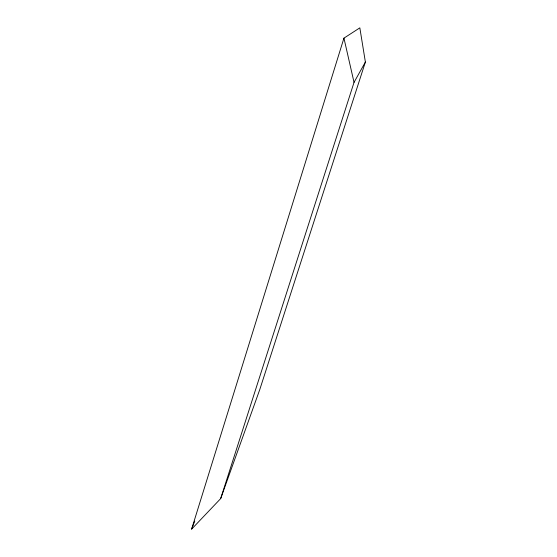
<?xml version="1.0" encoding="UTF-8"?>
<svg xmlns="http://www.w3.org/2000/svg" width="557" height="557" viewBox="0 0 557 557"><rect width="100%" height="100%" fill="white"/><g stroke="black" fill="none" stroke-linecap="round" stroke-linejoin="round"><path stroke-width="0.84" d="M191.615 529.15L343.941 38.141L359.836 27.85L365.385 62.043L259.806 389.475L220.669 498.606L191.615 529.15L194.776 521.101M220.669 498.606L354.036 82.366L365.385 62.043M343.941 38.141L354.036 82.366"/></g></svg>
